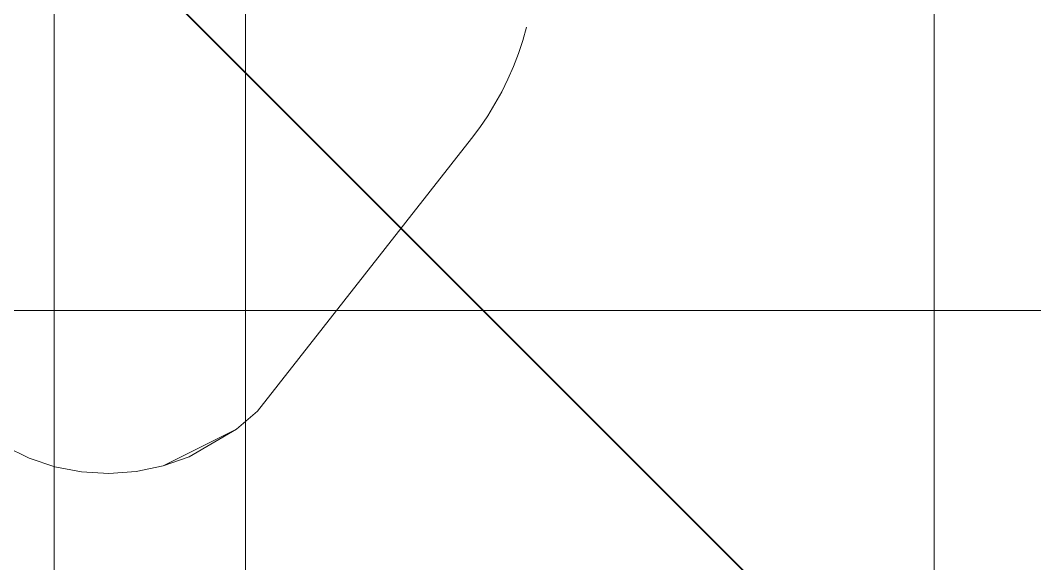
# Model space of a CAD drawing. Extents: x -566 to 72611, y -487 to 32334.
# Drawn here: x 201.45 to 219.86, y 125.55 to 135.41 of the extents above; entities that cross this region are included whole.
import ezdxf

# ---------------------------------------------------------------- set-up
doc = ezdxf.new("R2010")
doc.units = 0
doc.header["$LTSCALE"] = 0.5
doc.header["$MEASUREMENT"] = 0
doc.layers.add('ceilling', color=141, linetype='CONTINUOUS', lineweight=18)
doc.layers.add('floor', color=7, linetype='CONTINUOUS', lineweight=5, true_color=0xcfcfcf)
doc.layers.add('layout', color=7, linetype='CONTINUOUS', lineweight=5, true_color=0xcfcfcf)

msp = doc.modelspace()

# ---------------------------------------------------------------- hatches: boundary and pattern name
at = {"layer": 'floor'}
h = msp.add_hatch(dxfattribs=at)
h.set_pattern_fill('ANSI37', color=256, scale=100, angle=45)
h.set_pattern_definition([(90, (243.028, 267.632), (-12.5, 9e-16), []), (180, (243.028, 267.632), (-9e-16, -12.5), [])])
h.paths.add_polyline_path([(253.46925, 349.5), (154.11744, 349.5), (154.11744, 348.5), (101.14781, 348.5), (101.14781, 349.5), (0, 349.5), (0, 344.5), (36, 344.5, -0.33835703), (0, 308.66941), (0, 308.5), (0, 173.75), (253.46925, 173.75)])
h.paths.add_polyline_path([(36, 344.5), (0, 344.5), (0, 308.66941, 0.33835703)], flags=17)
h.paths.add_polyline_path([(253.46925, 173.75), (0, 173.75), (0, 173.74997), (0, 169.75), (253.46925, 169.75)])
h.paths.add_polyline_path([(253.46925, 169.75), (0, 169.75), (0, 149.21137), (36, 149.21137, -0.33835703), (0, 113.38078), (0, 113.21137), (0, 29.94998), (0, -5), (253.46925, -5)])
h.paths.add_polyline_path([(36, 149.21137), (0, 149.21137), (0, 113.38078, 0.33835703)], flags=17)
h.paths.add_polyline_path([(575.25, 169.75), (510, 169.75), (474.75, 169.75), (327.5, 169.75), (285.46925, 169.75), (285.46925, 165.75), (253.46925, 165.75), (253.46925, -5), (263.99725, -5), (263.99725, 95.99051), (287, 95.99051), (287, 97.5), (292, 97.5), (292, -5), (341.25, -5), (341.25, 13.02988), (341.25012, 15.02988), (346.24839, 15.02988, 0.36108524), (374.08728, 41.24999), (346.25012, 41.24999), (346.25012, 42.99999), (341.25, 42.99999), (341.25, 44.99999), (341.25, 97.5), (357.75, 97.5), (405.75, 97.5), (575.25, 97.5)])

# ---------------------------------------------------------------- linework, layer by layer
at = {"layer": 'ceilling'}
msp.add_line((202.06343, 169.75), (202.06343, -5), dxfattribs=at)
at = {"layer": 'layout'}
for points in [[(193.17371, 146.81777, -69.73263), (214.9092, 125.0797, -69.72025), (214.91054, 125.08095, -69.73263)], [(210.56955, 135.04285, -79.38364), (210.56955, 135.04285, -79.38364), (210.56955, 135.04285, -80.51045), (210.63769, 135.28533, -79.38364)], [(210.63769, 135.28533, -80.51045), (210.63769, 135.28533, -80.51045), (210.63769, 135.28533, -79.38364), (210.56955, 135.04285, -80.51045)], [(210.49021, 134.80366, -79.38364), (210.49021, 134.80366, -79.38364), (210.49021, 134.80366, -80.51045), (210.56955, 135.04285, -79.38364)], [(210.56955, 135.04285, -80.51045), (210.56955, 135.04285, -80.51045), (210.56955, 135.04285, -79.38364), (210.49021, 134.80366, -80.51045)], [(210.39987, 134.56824, -79.38364), (210.39987, 134.56824, -79.38364), (210.39987, 134.56824, -80.51045), (210.49021, 134.80366, -79.38364)], [(210.49021, 134.80366, -80.51045), (210.49021, 134.80366, -80.51045), (210.49021, 134.80366, -79.38364), (210.39987, 134.56824, -80.51045)], [(210.39987, 134.56824, -80.51045), (210.39987, 134.56824, -80.51045), (210.39987, 134.56824, -79.38364), (210.29864, 134.33702, -80.51045)], [(210.39987, 134.56824, -79.38364), (210.39987, 134.56824, -79.38364), (210.29864, 134.33702, -80.51045), (210.29864, 134.33702, -79.38364)], [(210.18679, 134.11059, -79.38364), (210.18679, 134.11059, -79.38364), (210.18679, 134.11059, -80.51045), (210.29864, 134.33702, -79.38364)], [(210.29864, 134.33702, -80.51045), (210.29864, 134.33702, -80.51045), (210.29864, 134.33702, -79.38364), (210.18679, 134.11059, -80.51045)], [(210.06455, 133.8894, -79.38364), (210.06455, 133.8894, -79.38364), (210.06455, 133.8894, -80.51045), (210.18679, 134.11059, -79.38364)], [(210.18679, 134.11059, -80.51045), (210.18679, 134.11059, -80.51045), (210.18679, 134.11059, -79.38364), (210.06455, 133.8894, -80.51045)], [(209.93222, 133.67403, -79.38364), (209.93222, 133.67403, -79.38364), (209.93222, 133.67403, -80.51045), (210.06455, 133.8894, -79.38364)], [(210.06455, 133.8894, -80.51045), (210.06455, 133.8894, -80.51045), (210.06455, 133.8894, -79.38364), (209.93222, 133.67403, -80.51045)], [(209.79009, 133.46486, -79.38364), (209.79009, 133.46486, -79.38364), (209.79009, 133.46486, -80.51045), (209.93222, 133.67403, -79.38364)], [(209.93222, 133.67403, -80.51045), (209.93222, 133.67403, -80.51045), (209.93222, 133.67403, -79.38364), (209.79009, 133.46486, -80.51045)], [(209.63842, 133.26235, -79.38364), (209.63842, 133.26235, -79.38364), (209.63842, 133.26235, -80.51045), (209.79009, 133.46486, -79.38364)], [(209.79009, 133.46486, -80.51045), (209.79009, 133.46486, -80.51045), (209.79009, 133.46486, -79.38364), (209.63842, 133.26235, -80.51045)], [(205.75276, 128.31497, -79.38364), (205.75276, 128.31497, -79.38364), (205.75276, 128.31497, -80.51045), (209.63842, 133.26235, -79.38364)], [(209.63842, 133.26235, -80.51045), (209.63842, 133.26235, -80.51045), (209.63842, 133.26235, -79.38364), (205.75276, 128.31497, -80.51045)], [(205.37572, 127.98501, -79.38364), (205.37572, 127.98501, -79.38364), (205.37572, 127.98501, -80.51045), (205.75276, 128.31497, -79.38364)], [(205.75276, 128.31497, -80.51045), (205.75276, 128.31497, -80.51045), (205.75276, 128.31497, -79.38364), (205.37572, 127.98501, -80.51045)], [(205.37572, 127.98501, -80.51045), (205.37572, 127.98501, -80.51045), (204.51199, 127.48335, -79.38364), (204.04013, 127.32029, -80.51045)], [(201.16596, 127.67736, -80.51045), (201.16596, 127.67736, -80.51045), (201.60837, 127.4613, -80.51045), (201.16596, 127.67736, -79.38364)], [(201.60837, 127.4613, -79.38364), (201.60837, 127.4613, -79.38364), (201.16596, 127.67736, -79.38364), (201.60837, 127.4613, -80.51045)], [(201.60837, 127.4613, -80.51045), (201.60837, 127.4613, -80.51045), (202.07634, 127.30538, -80.51045), (201.60837, 127.4613, -79.38364)], [(202.07634, 127.30538, -79.38364), (202.07634, 127.30538, -79.38364), (201.60837, 127.4613, -79.38364), (202.07634, 127.30538, -80.51045)], [(204.04013, 127.32029, -79.38364), (204.04013, 127.32029, -79.38364), (204.04013, 127.32029, -80.51045), (204.51199, 127.48335, -79.38364)], [(202.07634, 127.30538, -80.51045), (202.07634, 127.30538, -80.51045), (202.5619, 127.21226, -80.51045), (202.07634, 127.30538, -79.38364)], [(202.5619, 127.21226, -79.38364), (202.5619, 127.21226, -79.38364), (202.07634, 127.30538, -79.38364), (202.5619, 127.21226, -80.51045)], [(203.05669, 127.18358, -79.38364), (203.05669, 127.18358, -79.38364), (203.05669, 127.18358, -80.51045), (203.55221, 127.21974, -79.38364)], [(203.55221, 127.21974, -80.51045), (203.55221, 127.21974, -80.51045), (203.55221, 127.21974, -79.38364), (203.05669, 127.18358, -80.51045)], [(203.55221, 127.21974, -79.38364), (203.55221, 127.21974, -79.38364), (203.55221, 127.21974, -80.51045), (204.04013, 127.32029, -79.38364)], [(204.04013, 127.32029, -80.51045), (204.04013, 127.32029, -80.51045), (204.04013, 127.32029, -79.38364), (203.55221, 127.21974, -80.51045)], [(202.5619, 127.21226, -80.51045), (202.5619, 127.21226, -80.51045), (203.05669, 127.18358, -80.51045), (202.5619, 127.21226, -79.38364)], [(203.05669, 127.18358, -79.38364), (203.05669, 127.18358, -79.38364), (202.5619, 127.21226, -79.38364), (203.05669, 127.18358, -80.51045)]]:
    msp.add_3dface(points, dxfattribs=at)

doc.saveas('drawing.dxf')
